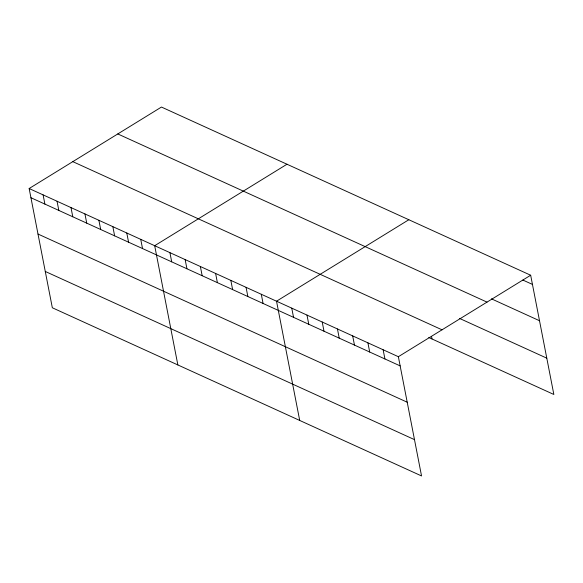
<?xml version="1.0" encoding="UTF-8"?>
<svg xmlns="http://www.w3.org/2000/svg" width="583" height="583" viewBox="0 0 583 583"><rect width="100%" height="100%" fill="white"/><g stroke="black" fill="none" stroke-linecap="round" stroke-linejoin="round"><path stroke-width="0.87" d="M29.15 188.528L398.364 356.701L421.545 475.947L52.332 307.766L29.15 188.528L161.455 107.053L530.668 275.234L553.85 394.472L428.804 337.513M286.989 164.231L154.684 245.705L177.859 364.951M408.829 219.733L276.524 301.207L299.706 420.445M398.364 356.701L530.668 275.234M522.842 280.044L532.461 284.424M491.425 298.831L539.515 320.737M117.795 133.944L487.009 302.118M459.419 318.362L546.788 358.159M72.809 161.644L442.031 329.818M30.935 197.724L400.157 365.898M37.997 234.038L407.211 402.212M45.27 271.452L414.484 439.633M431.507 336.376L432.01 338.971M383.133 349.771L384.926 358.96M367.909 342.833L369.695 352.023M352.679 335.895L354.464 345.085M337.448 328.958L339.233 338.147M322.217 322.02L324.002 331.217M306.986 315.082L308.771 324.279M291.755 308.145L293.541 317.341M261.293 294.269L263.079 303.466M246.062 287.332L247.855 296.528M230.832 280.394L232.624 289.591M215.608 273.456L217.393 282.653M200.377 266.518L202.163 275.715M185.146 259.581L186.932 268.778M169.915 252.643L171.701 261.84M140.736 239.358L142.522 248.547M126.788 233.003L128.573 242.2M112.84 226.649L114.625 235.845M98.891 220.294L100.677 229.491M84.943 213.939L86.729 223.136M70.995 207.592L72.78 216.781M57.047 201.237L58.832 210.434M43.098 194.882L44.884 204.079"/></g></svg>
